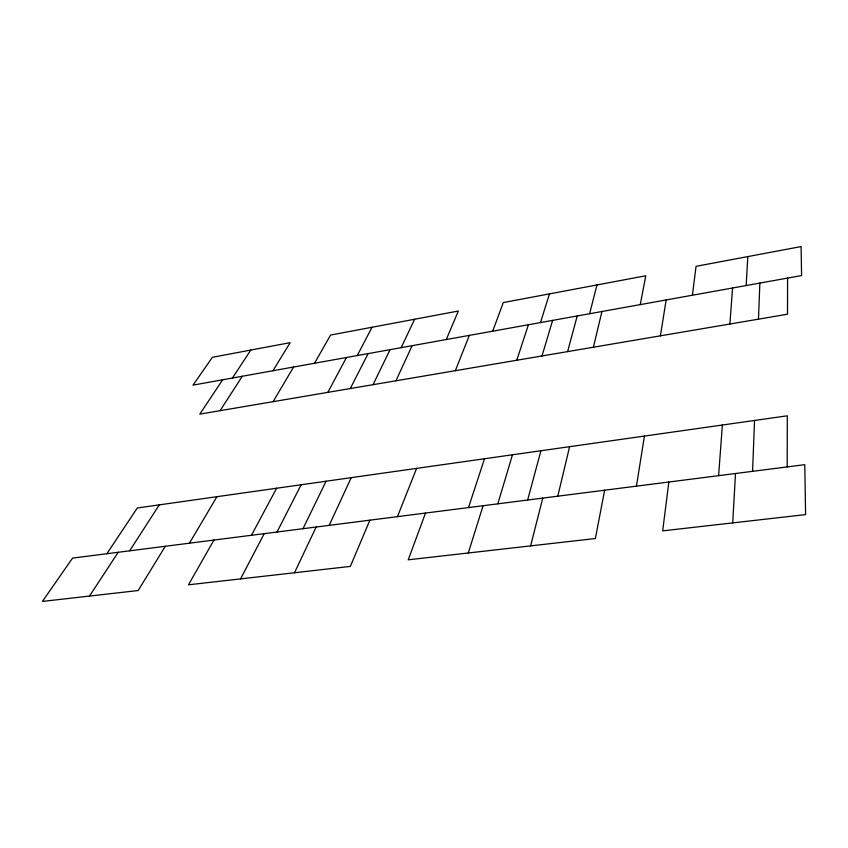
<?xml version="1.0" encoding="UTF-8"?>
<svg xmlns="http://www.w3.org/2000/svg" width="848" height="848" viewBox="0 0 848 848"><rect width="100%" height="100%" fill="white"/><g stroke="black" fill="none" stroke-linecap="round" stroke-linejoin="round"><path stroke-width="1.27" d="M787.198 466.919L787.304 415.817L137.312 507.984L106.859 553.723M787.58 278.091L787.506 314.226L199.799 414.131L222.664 379.787M752.568 471.329L754.54 420.47M758.472 319.166L759.861 283.084M732.704 522.898L735.502 473.513M746.166 285.543L747.809 256.584M718.606 475.664L722.369 425.028M729.895 324.021L732.577 287.991M668.849 482.014L662.68 530.869L805.6 514.609L804.763 464.672L72.578 558.101L42.4 601.433L138.16 590.537L165.307 546.271M692.413 295.221L696.06 266.325L801.106 246.567L801.593 275.568L193.015 385.13L212.392 357.284L290.164 342.656L272.95 370.735M636.445 486.148L644.438 436.073M660.422 335.829L666.146 299.948M604.645 490.208L595.37 538.522L408.227 559.818L425.505 513.072M640.261 304.612L645.794 275.77L503.277 302.577L492.709 331.176M557.772 496.186L569.612 446.684M593.399 347.224L601.942 311.513M530.625 545.889L542.773 498.105M589.636 313.728L596.95 284.96M527.647 500.034L540.918 450.754M567.609 351.602L577.212 315.965M497.818 503.839L512.468 454.782M541.999 355.959L552.631 320.385M468.287 552.981L483.095 505.715M540.473 322.579L549.462 293.896M468.509 507.581L484.505 458.757M516.771 360.252L528.399 324.752M397.458 516.644L416.601 468.382M455.334 370.693L469.336 335.384M369.887 520.163L350.33 566.4L188.489 584.813L213.95 540.059M446.292 339.529L458.344 311.025L330.572 335.055L314.534 363.251M329.194 525.357L351.22 477.647M395.931 380.794L412.128 345.677M294.479 572.76L316.156 527.021M401.157 347.659L414.619 319.251M303.001 528.696L326.098 481.208M373.035 384.685L390.069 349.652M277.031 532.014L301.157 484.749M350.277 388.554L368.117 353.605M240.567 578.887L264.205 533.646M357.252 355.556L372.039 327.264M251.485 535.268L276.618 488.225M327.837 392.37L346.461 357.506M189.433 543.186L216.929 496.695M273.109 401.666L293.599 367.014M129.649 550.818L159.307 504.857M220.088 410.676L242.305 376.247M89.496 596.08L118.211 552.281M232.458 378.028L250.785 350.065"/></g></svg>
